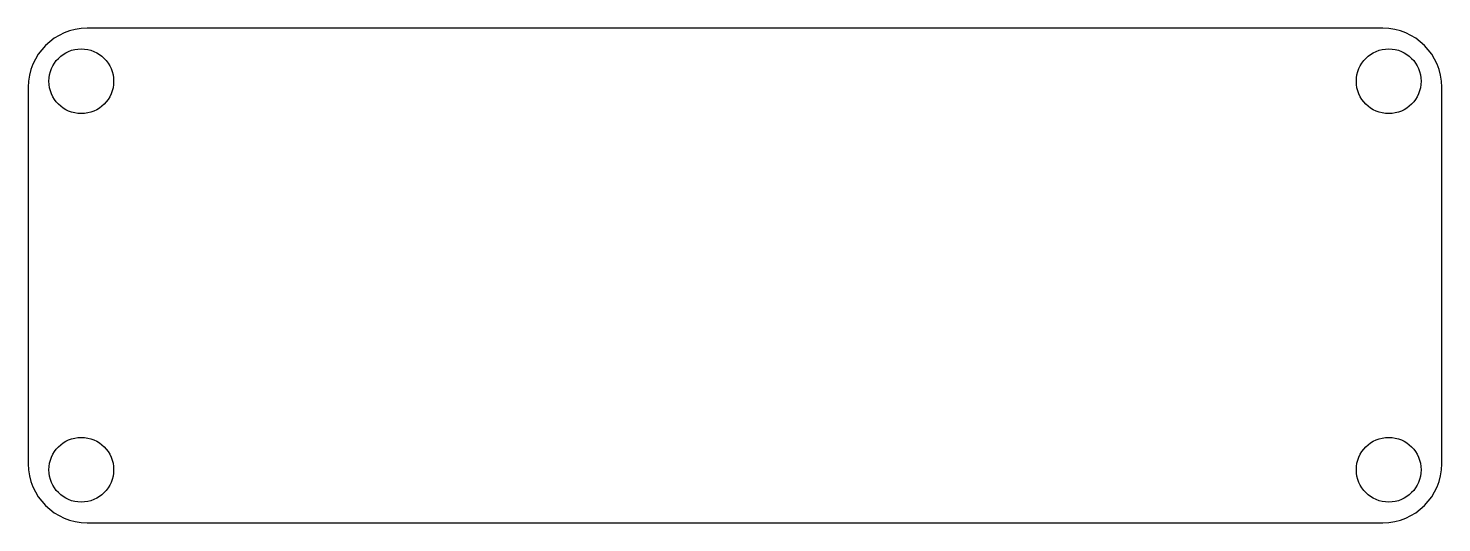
# Model space of a CAD drawing. Extents: x 94 to 214, y -121 to -79.
import ezdxf

# ---------------------------------------------------------------- set-up
doc = ezdxf.new("R2010")
doc.units = 0
doc.layers.add('BLACK', color=7, linetype='CONTINUOUS')

msp = doc.modelspace()

# ---------------------------------------------------------------- linework, layer by layer
at = {"layer": 'BLACK', "linetype": 'CONTINUOUS'}
for p, q in [((208.599, -79.2434), (98.5987, -79.2434)), ((93.5987, -84.2434), (93.5987, -116.243)), ((213.599, -116.243), (213.599, -84.2434)), ((98.5987, -121.243), (208.599, -121.243))]:
    msp.add_line(p, q, dxfattribs=at)
at = {"layer": 'BLACK'}
for centre in [(98.0987, -83.7434), (209.099, -83.7434), (98.0987, -116.743), (209.099, -116.743)]:
    msp.add_circle(centre, 2.75, dxfattribs=at)
for centre, start, end in [((98.5987, -84.2434), 90, 180), ((208.599, -84.2434), 0, 90), ((98.5987, -116.243), -180, -90), ((208.599, -116.243), -90, 0)]:
    msp.add_arc(centre, 5, start, end, dxfattribs=at)

doc.saveas('drawing.dxf')
